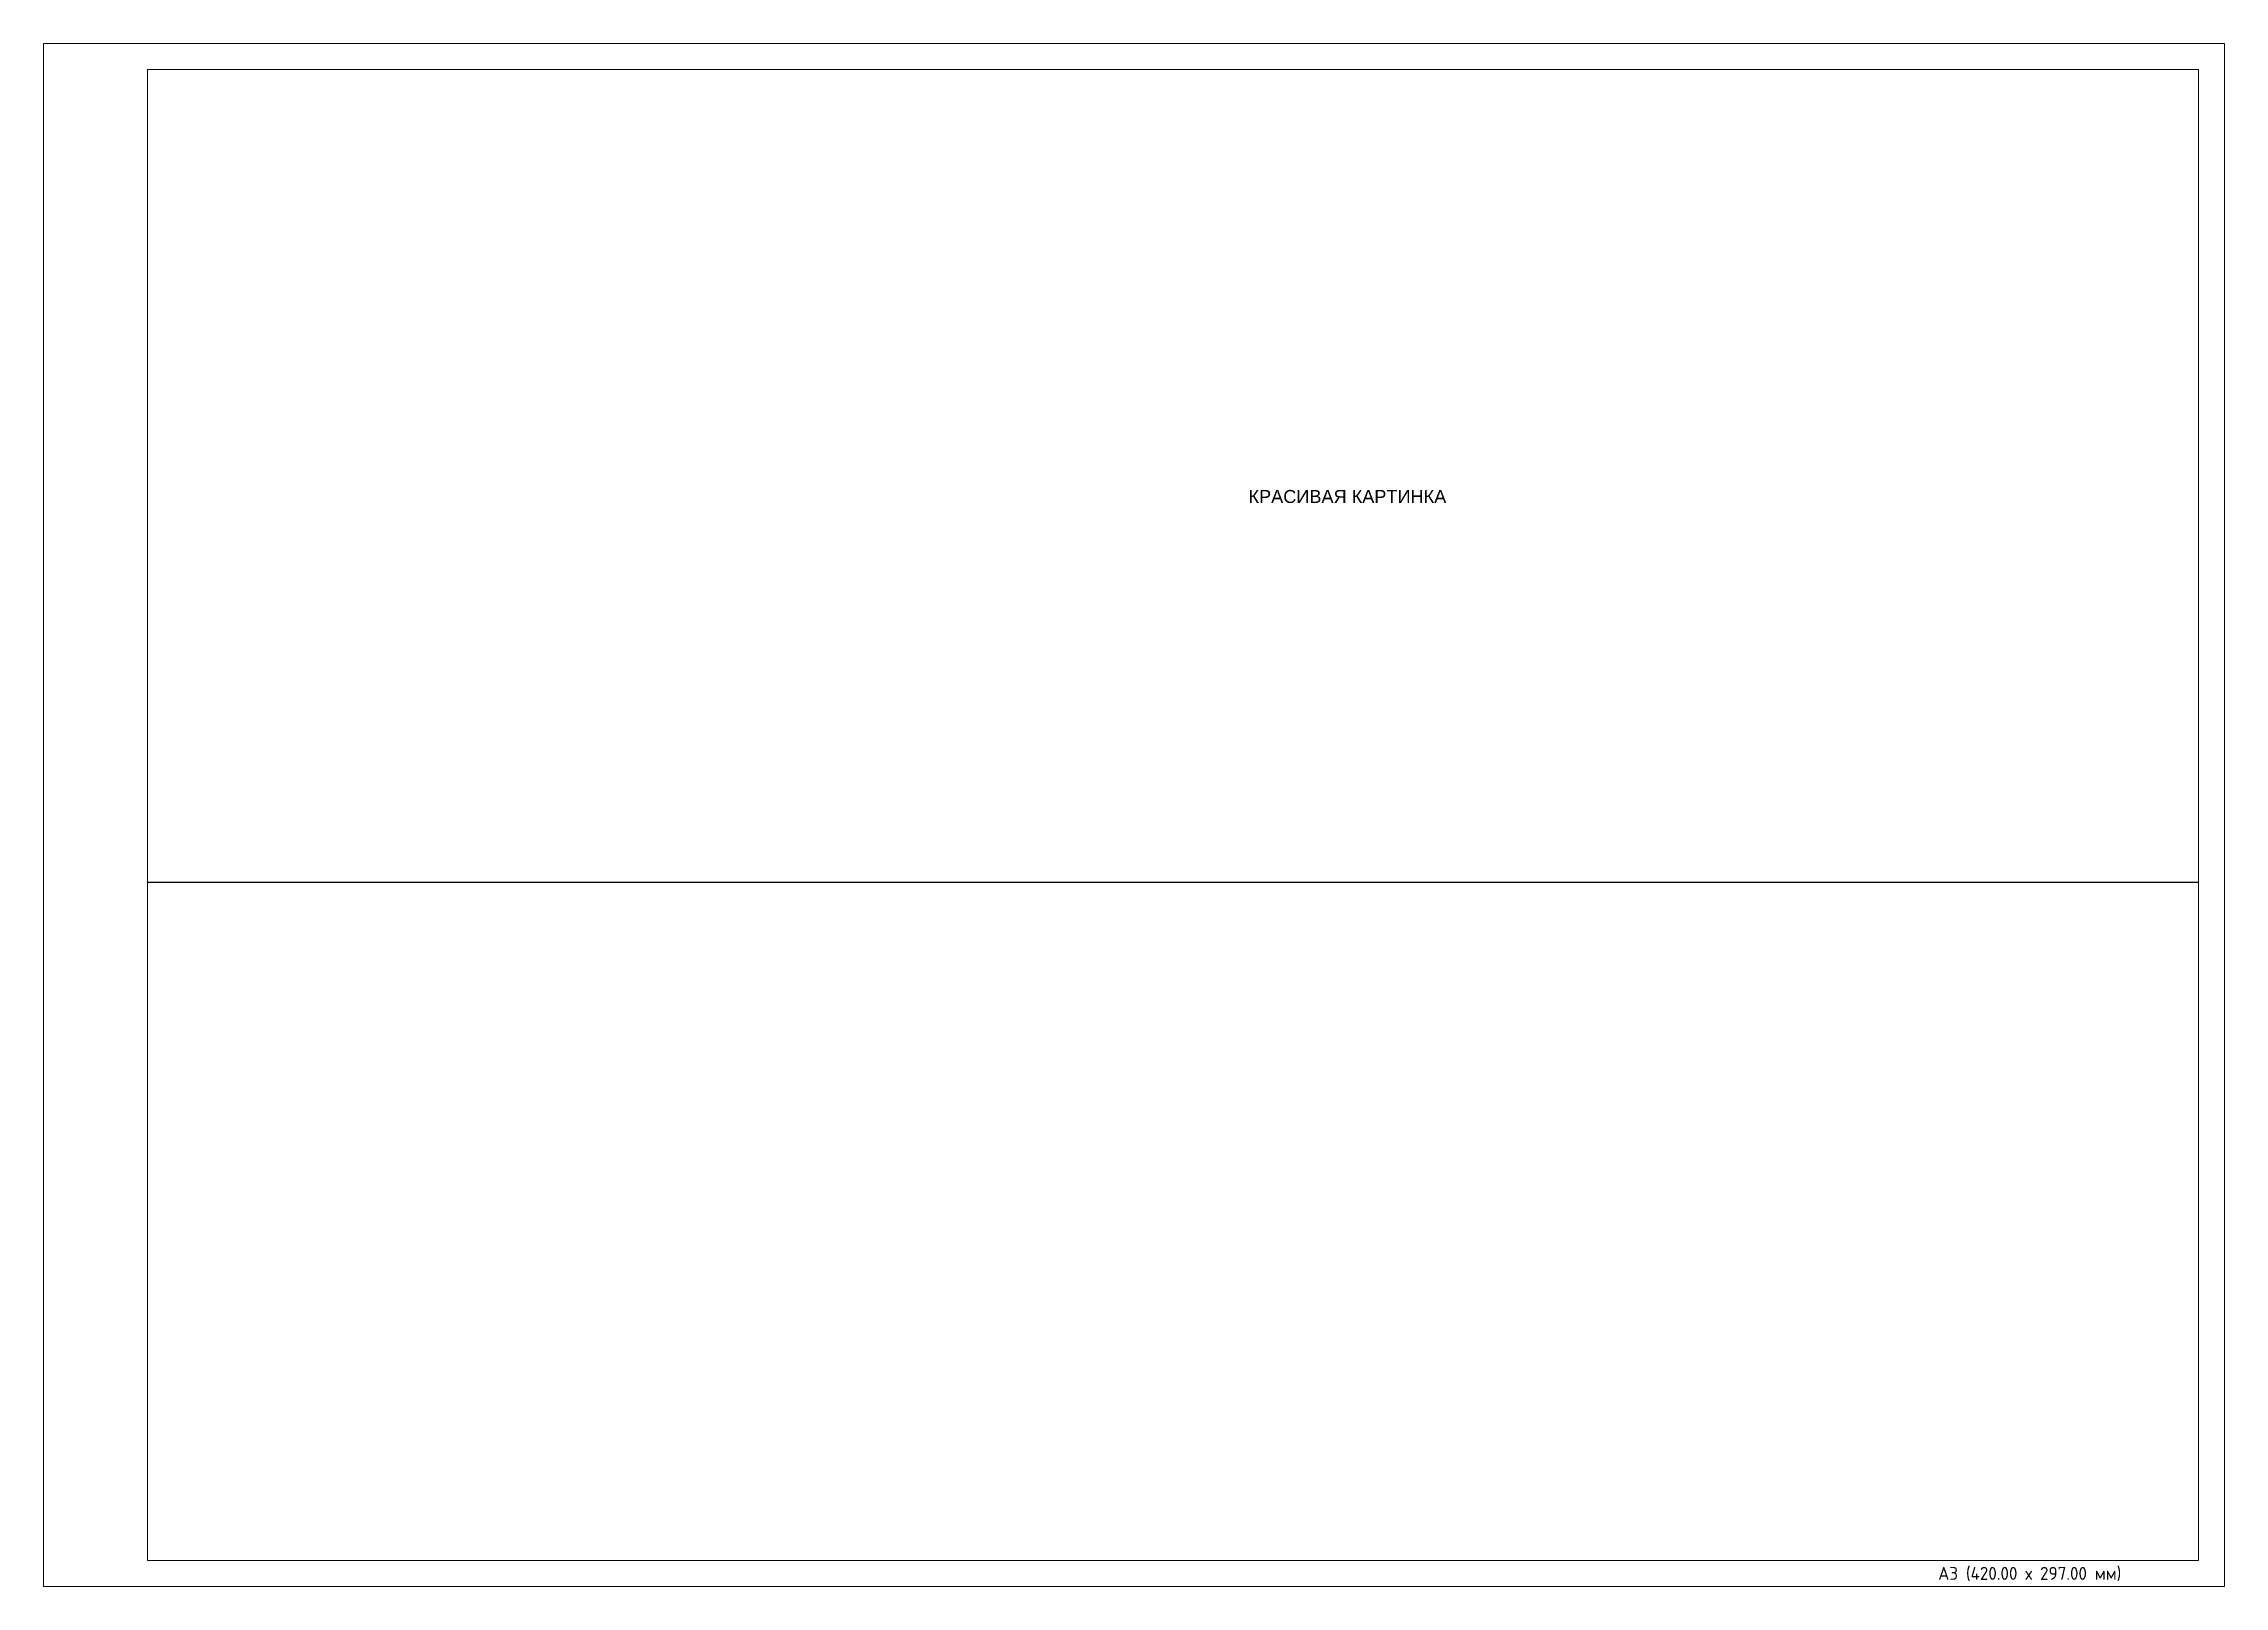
# Paper-space layout '_SG_LIST_TITLE' of a CAD drawing. Header units: millimetres. Extents: x 0 to 420, y 0 to 297.
# The model-space entities are those that its viewports show. They can reach past a viewport. Long polylines and large blocks are cut down to what shows.
import ezdxf
from ezdxf.enums import TextEntityAlignment as Align

# ---------------------------------------------------------------- set-up
doc = ezdxf.new("R2010")
doc.units = ezdxf.units.MM
doc.layers.add('_SG Support+', color=7, linetype='Continuous', plot=False)
doc.layers.add('_ВЭ', color=7, linetype='Continuous', plot=False)
doc.layers.add('_SG_Лист_Рамка_Штамп', color=7, linetype='Continuous', lineweight=15)
doc.styles.add('clk', font='', dxfattribs={"width": 0.9})
doc.styles.get("Standard").update_dxf_attribs({"font": 'arial.ttf'})
doc.styles.get('clk').set_extended_font_data('GOST B')

# ---------------------------------------------------------------- blocks, each defined once
blk = doc.blocks.new('*U15')
at = {"lineweight": 0}
blk.add_lwpolyline([(0, 297), (420, 297), (420, 0), (0, 0)], close=True, dxfattribs=at)
at = {"style": 'clk'}
blk.add_attdef('00-ФОРМАТЛИСТА-Ф', text='', height=2.5, dxfattribs=at).set_placement((364.8857, 2.5), align=Align.MIDDLE_LEFT)

msp = doc.modelspace()

# ---------------------------------------------------------------- linework, layer by layer
at = {"layer": '_SG Support+'}
msp.add_line((107759.744, 98494.626), (1085792.796, 98494.626), dxfattribs=at)

psp = doc.layouts.new('_SG_LIST_TITLE')

# ---------------------------------------------------------------- block references
at = {"layer": '_SG_Лист_Рамка_Штамп', "transparency": 33554687}
psp.add_blockref('*U15', (0, 0), dxfattribs=at).add_auto_attribs({'00-ФОРМАТЛИСТА-Ф': 'A3 (420.00 х 297.00 мм)'})

# ---------------------------------------------------------------- texts
at = {"insert": (232.05, 211.07), "char_height": 2.5, "attachment_point": 1}
psp.add_mtext_dynamic_manual_height_columns('КРАСИВАЯ КАРТИНКА', width=79.5756, gutter_width=12.5, heights=[0], dxfattribs=at)

# ---------------------------------------------------------------- viewports
at = {"layer": '_ВЭ'}
psp.add_viewport(center=(217.5, 148.5), size=(395, 287), view_center_point=(167249.539, 101897.417), view_height=75570.37477, dxfattribs=at)

doc.saveas('drawing.dxf')
